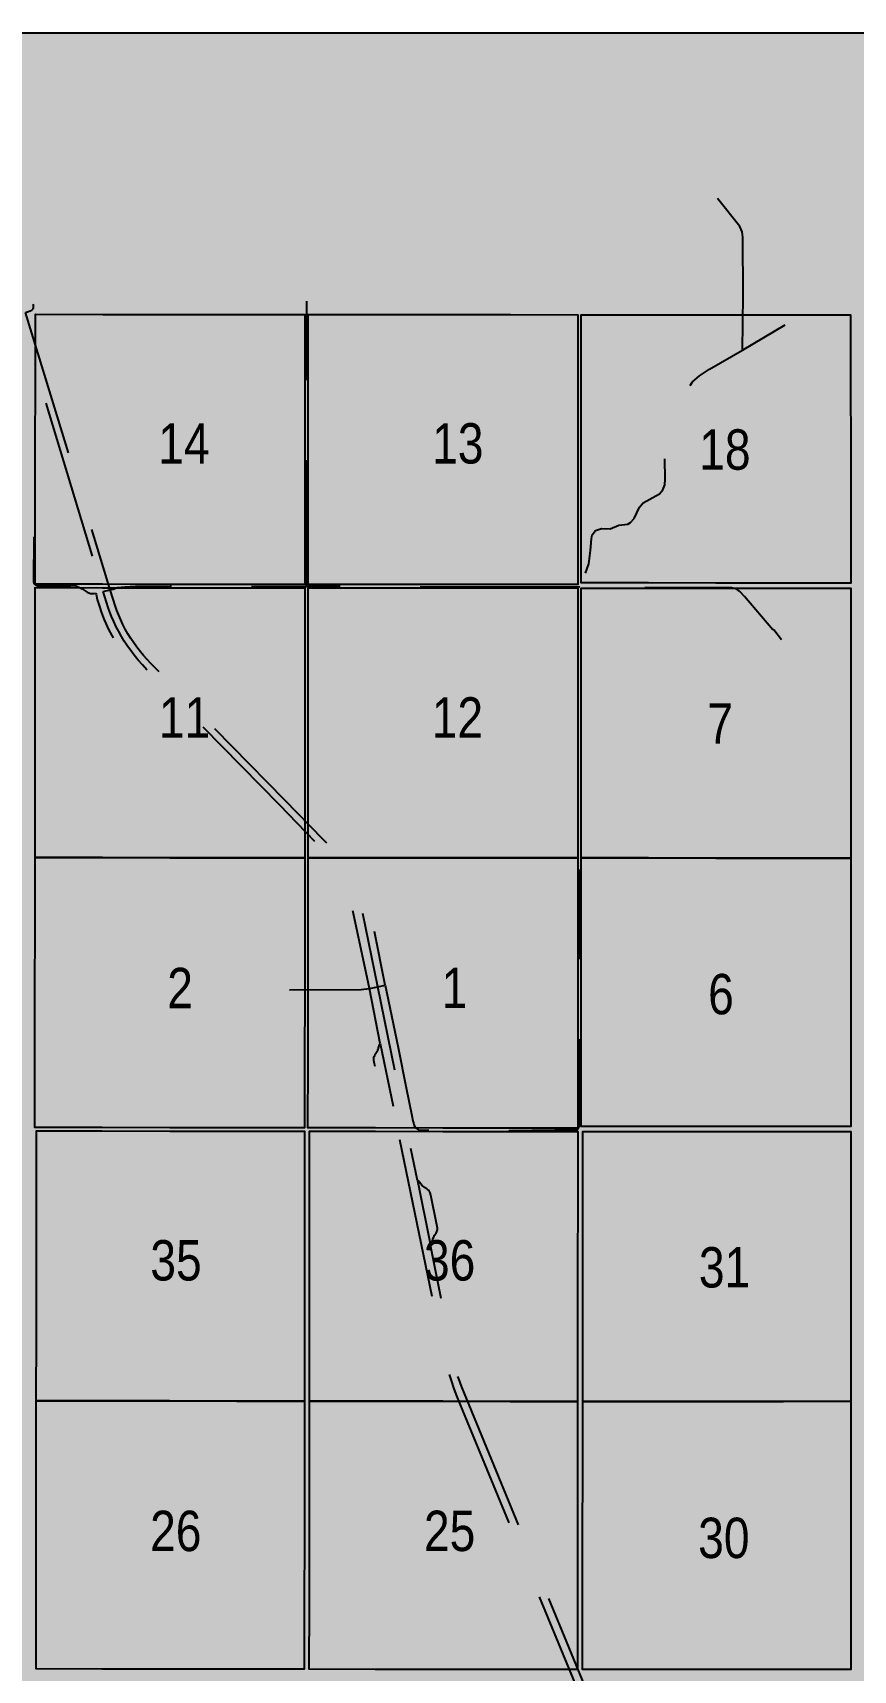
# Model space of a CAD drawing. Extents: x 403018 to 417191, y 6033193 to 6042673.
# Drawn here: x 414575.9 to 414738.8, y 6037482.5 to 6037807.5 of the extents above; entities that cross this region are included whole.
import ezdxf

# ---------------------------------------------------------------- set-up
doc = ezdxf.new("R2010")
doc.units = 0
doc.header["$LTSCALE"] = 5
doc.linetypes.add('DASHED2', pattern=[9.525, 6.35, -3.175])
for name, color, linetype in [('Quarters', 8, 'Continuous'), ('RoadSeg', 57, 'DASHED2'), ('ROUTE-MAP-HWY', 2, 'Continuous')]:
    doc.layers.add(name, color=color, linetype=linetype)
doc.layers.add('ROUTE-MAP-BACKGROUND-H', color=7, linetype='Continuous', true_color=0xf0ebff)
doc.styles.add('120', font='ARIALN.TTF', dxfattribs={"height": 13})

msp = doc.modelspace()

# ---------------------------------------------------------------- hatches: boundary and pattern name
at = {"layer": 'ROUTE-MAP-BACKGROUND-H'}
h = msp.add_hatch(color=256, dxfattribs=at)
h.dxf.hatch_style = 1
h.paths.add_polyline_path([(412923.423, 6037807.465), (416092.9, 6037807.465), (416092.9, 6035965.758), (412923.423, 6035965.758)])

# ---------------------------------------------------------------- linework, layer by layer
at = {"layer": 'Quarters'}
for points in [[(414629.887, 6037711.376), (414629.883, 6037697.985), (414616.503, 6037697.995), (414603.122, 6037698.006), (414589.74, 6037698.012), (414576.359, 6037698.019), (414576.366, 6037711.411), (414576.373, 6037724.804), (414576.38, 6037738.196), (414576.387, 6037751.589), (414589.768, 6037751.578), (414603.149, 6037751.566), (414616.524, 6037751.56), (414629.899, 6037751.553), (414629.895, 6037738.16), (414629.89, 6037724.767), (414629.887, 6037711.376)], [(414684.105, 6037698.282), (414684.105, 6037697.948), (414670.717, 6037697.957), (414657.329, 6037697.966), (414643.941, 6037697.975), (414630.553, 6037697.984), (414630.556, 6037711.375), (414630.56, 6037724.766), (414630.564, 6037738.16), (414630.569, 6037751.553), (414643.954, 6037751.543), (414657.339, 6037751.534), (414670.725, 6037751.524), (414684.11, 6037751.515), (414684.109, 6037738.123), (414684.108, 6037724.731), (414684.107, 6037711.339), (414684.105, 6037698.282)], [(414738.31, 6037711.301), (414738.312, 6037698.245), (414724.928, 6037698.255), (414711.544, 6037698.264), (414698.159, 6037698.273), (414684.775, 6037698.282), (414684.776, 6037711.339), (414684.778, 6037724.731), (414684.779, 6037738.123), (414684.78, 6037751.514), (414698.161, 6037751.504), (414711.542, 6037751.494), (414724.922, 6037751.484), (414738.303, 6037751.474), (414738.305, 6037738.084), (414738.308, 6037724.693), (414738.31, 6037711.301)], [(414629.88, 6037657.127), (414629.875, 6037643.733), (414616.486, 6037643.747), (414603.097, 6037643.761), (414589.709, 6037643.773), (414576.321, 6037643.786), (414576.33, 6037657.176), (414576.339, 6037670.567), (414576.349, 6037683.958), (414576.358, 6037697.349), (414589.74, 6037697.343), (414603.122, 6037697.337), (414616.502, 6037697.326), (414629.883, 6037697.315), (414629.884, 6037683.918), (414629.885, 6037670.52), (414629.88, 6037657.127)], [(414684.101, 6037657.103), (414684.1, 6037643.711), (414670.71, 6037643.718), (414657.32, 6037643.725), (414643.932, 6037643.729), (414630.544, 6037643.733), (414630.549, 6037657.126), (414630.554, 6037670.52), (414630.553, 6037683.917), (414630.553, 6037697.315), (414643.941, 6037697.305), (414657.329, 6037697.296), (414670.717, 6037697.287), (414684.105, 6037697.278), (414684.104, 6037683.886), (414684.103, 6037670.495), (414684.101, 6037657.103)], [(414738.319, 6037657.068), (414738.322, 6037643.677), (414724.934, 6037643.686), (414711.545, 6037643.694), (414698.157, 6037643.702), (414695.467, 6037643.703), (414684.769, 6037643.711), (414684.771, 6037657.102), (414684.772, 6037670.494), (414684.774, 6037683.886), (414684.775, 6037697.278), (414698.159, 6037697.268), (414711.544, 6037697.259), (414724.928, 6037697.25), (414738.312, 6037697.241), (414738.315, 6037683.85), (414738.317, 6037670.459), (414738.319, 6037657.068)], [(414629.863, 6037603.542), (414629.856, 6037590.148), (414616.464, 6037590.166), (414603.072, 6037590.185), (414589.68, 6037590.203), (414576.623, 6037590.22), (414576.288, 6037590.221), (414576.296, 6037603.612), (414576.305, 6037617.003), (414576.313, 6037630.394), (414576.321, 6037643.786), (414589.709, 6037643.773), (414603.097, 6037643.761), (414616.486, 6037643.747), (414629.875, 6037643.733), (414629.872, 6037630.334), (414629.869, 6037616.936), (414629.863, 6037603.542)], [(414684.094, 6037590.41), (414684.094, 6037590.075), (414670.702, 6037590.093), (414657.31, 6037590.111), (414643.918, 6037590.13), (414630.861, 6037590.147), (414630.526, 6037590.148), (414630.532, 6037603.542), (414630.538, 6037616.935), (414630.541, 6037630.334), (414630.544, 6037643.733), (414643.932, 6037643.729), (414657.32, 6037643.725), (414670.71, 6037643.718), (414684.1, 6037643.711), (414684.098, 6037630.317), (414684.097, 6037616.924), (414684.095, 6037603.5), (414684.094, 6037590.41)], [(414685.099, 6037590.411), (414684.764, 6037590.411), (414684.765, 6037603.499), (414684.766, 6037616.923), (414684.768, 6037630.317), (414684.769, 6037643.711), (414695.467, 6037643.703), (414698.157, 6037643.702), (414711.545, 6037643.694), (414724.934, 6037643.686), (414738.322, 6037643.677), (414738.324, 6037630.286), (414738.326, 6037616.895), (414738.329, 6037603.504), (414738.331, 6037590.448), (414724.939, 6037590.439), (414711.547, 6037590.429), (414698.155, 6037590.42), (414685.099, 6037590.411)], [(414629.829, 6037549.306), (414629.821, 6037535.917), (414616.424, 6037535.935), (414603.027, 6037535.953), (414589.629, 6037535.971), (414576.567, 6037535.989), (414576.581, 6037549.378), (414576.594, 6037562.767), (414576.608, 6037576.159), (414576.622, 6037589.551), (414589.68, 6037589.533), (414603.072, 6037589.515), (414616.464, 6037589.497), (414629.856, 6037589.479), (414629.847, 6037576.087), (414629.837, 6037562.695), (414629.829, 6037549.306)], [(414684.082, 6037549.237), (414684.079, 6037535.85), (414670.681, 6037535.866), (414657.284, 6037535.883), (414643.887, 6037535.9), (414630.825, 6037535.916), (414630.833, 6037549.305), (414630.842, 6037562.694), (414630.851, 6037576.086), (414630.86, 6037589.478), (414643.917, 6037589.46), (414657.31, 6037589.442), (414670.702, 6037589.424), (414684.094, 6037589.406), (414684.09, 6037576.015), (414684.085, 6037562.625), (414684.082, 6037549.237)], [(414698.145, 6037535.859), (414685.083, 6037535.85), (414685.086, 6037549.238), (414685.09, 6037562.626), (414685.094, 6037576.016), (414685.098, 6037589.407), (414698.155, 6037589.416), (414711.547, 6037589.425), (414724.939, 6037589.434), (414738.331, 6037589.444), (414738.332, 6037576.053), (414738.332, 6037562.662), (414738.334, 6037549.275), (414738.335, 6037535.887), (414724.938, 6037535.877), (414711.542, 6037535.868), (414698.145, 6037535.859)], [(414629.796, 6037495.75), (414629.788, 6037482.696), (414616.386, 6037482.714), (414602.984, 6037482.732), (414589.581, 6037482.75), (414576.514, 6037482.767), (414576.527, 6037495.821), (414576.541, 6037509.211), (414576.554, 6037522.6), (414576.567, 6037535.989), (414589.629, 6037535.971), (414603.027, 6037535.953), (414616.424, 6037535.935), (414629.821, 6037535.917), (414629.812, 6037522.528), (414629.804, 6037509.139), (414629.796, 6037495.75)], [(414684.071, 6037495.684), (414684.071, 6037482.63), (414670.666, 6037482.647), (414657.261, 6037482.664), (414643.859, 6037482.68), (414630.792, 6037482.695), (414630.8, 6037495.749), (414630.808, 6037509.138), (414630.817, 6037522.527), (414630.825, 6037535.916), (414643.887, 6037535.9), (414657.284, 6037535.883), (414670.681, 6037535.866), (414684.079, 6037535.85), (414684.075, 6037522.462), (414684.072, 6037509.074), (414684.071, 6037495.684)], [(414698.139, 6037482.641), (414685.075, 6037482.631), (414685.076, 6037495.685), (414685.076, 6037509.075), (414685.08, 6037522.463), (414685.083, 6037535.85), (414698.145, 6037535.859), (414711.542, 6037535.868), (414724.938, 6037535.877), (414738.335, 6037535.887), (414738.337, 6037522.499), (414738.338, 6037509.111), (414738.34, 6037495.723), (414738.341, 6037482.67), (414724.94, 6037482.661), (414711.538, 6037482.652), (414698.139, 6037482.641)]]:
    msp.add_lwpolyline(points, close=True, dxfattribs=at)
at = {"layer": 'RoadSeg'}
for p, q in [((414644.853, 6037606.894), (414647.42, 6037594.446)), ((414652.252, 6037579.689), (414654.822, 6037567.194))]:
    msp.add_line(p, q, dxfattribs=at)
at = {"layer": 'RoadSeg', "flags": 128}
for points in [[(414716.812, 6037744.469), (414716.946, 6037755.292), (414716.912, 6037766.913), (414716.779, 6037767.946), (414716.313, 6037769.011), (414710.852, 6037775.838)], [(414708.565, 6037423.314), (414686.424, 6037477.164), (414661.63, 6037537.403), (414661.022, 6037538.874), (414660.455, 6037540.339), (414660, 6037541.729), (414659.639, 6037543.06), (414659.34, 6037544.386), (414659.047, 6037545.802), (414654.822, 6037567.194), (414655.025, 6037567.369), (414655.224, 6037567.739), (414655.32, 6037568.136), (414655.489, 6037568.487), (414655.646, 6037568.838), (414655.956, 6037569.264), (414656.092, 6037569.555), (414656.181, 6037569.784), (414656.222, 6037569.989), (414656.227, 6037570.239), (414656.194, 6037570.561), (414656.137, 6037570.882), (414654.894, 6037576.794), (414654.873, 6037576.925), (414654.839, 6037577.067), (414654.779, 6037577.281), (414654.696, 6037577.469), (414654.59, 6037577.61), (414654.46, 6037577.767), (414654.283, 6037577.918), (414654.118, 6037578.05), (414653.681, 6037578.312), (414653.534, 6037578.422), (414653.369, 6037578.548), (414653.232, 6037578.661), (414653.111, 6037578.804), (414652.975, 6037578.967), (414652.869, 6037579.137), (414652.75, 6037579.325), (414652.651, 6037579.429), (414652.523, 6037579.539), (414652.252, 6037579.689), (414650.229, 6037589.66), (414644.426, 6037618.154), (414641.304, 6037633.385), (414640.999, 6037634.596), (414640.692, 6037635.644), (414640.324, 6037636.729), (414639.93, 6037637.775), (414639.437, 6037638.921), (414638.929, 6037639.981), (414638.351, 6037641.056), (414637.776, 6037642.032), (414637.123, 6037643.04), (414636.504, 6037643.926), (414635.906, 6037644.715), (414635.206, 6037645.561), (414634.454, 6037646.403), (414633.537, 6037647.362), (414625.919, 6037655.152), (414599.345, 6037682.31), (414598.593, 6037683.097), (414597.884, 6037683.876), (414597.239, 6037684.64), (414596.525, 6037685.548), (414595.925, 6037686.366), (414595.318, 6037687.261), (414594.755, 6037688.161), (414594.236, 6037689.079), (414593.754, 6037690.023), (414593.328, 6037690.938), (414592.943, 6037691.857), (414592.571, 6037692.829), (414592.297, 6037693.612), (414591.263, 6037696.913), (414574.413, 6037751.949), (414575.038, 6037752.172), (414575.684, 6037752.445), (414575.914, 6037752.692), (414575.996, 6037752.891), (414576.03, 6037753.133), (414576.007, 6037753.406), (414575.807, 6037754.277)], [(414684.545, 6037697.449), (414630.232, 6037697.583), (414630.299, 6037754.226)], [(414724.571, 6037687.026), (414723.073, 6037688.958), (414722.873, 6037688.991), (414717.212, 6037695.618), (414716.313, 6037696.617), (414715.58, 6037697.083), (414714.681, 6037697.283), (414695.167, 6037697.416), (414693.036, 6037697.349), (414685.311, 6037697.516), (414684.545, 6037697.449), (414685.51, 6037699.914), (414686.295, 6037702.102), (414686.656, 6037704.69), (414686.805, 6037707.022), (414686.976, 6037707.806), (414687.642, 6037708.671), (414688.807, 6037709.071), (414690.539, 6037709.005), (414692.237, 6037709.737), (414694.035, 6037709.97), (414694.601, 6037710.303), (414695.301, 6037711.069), (414696.366, 6037713.334), (414697.065, 6037714.199), (414700.329, 6037715.964), (414701.028, 6037716.73), (414701.395, 6037717.729), (414701.494, 6037718.861), (414701.261, 6037726.587), (414701.727, 6037729.218), (414702.96, 6037731.882), (414706.922, 6037738.175), (414708.254, 6037739.374), (414710.286, 6037740.673), (414716.812, 6037744.469), (414725.27, 6037749.497)], [(414578.436, 6037733.955), (414589.835, 6037696.553), (414589.03, 6037696.426), (414588.396, 6037696.275)], [(414576.079, 6037707.455), (414575.999, 6037698.575), (414576.093, 6037698.086), (414576.643, 6037697.69), (414583.455, 6037697.716), (414584.316, 6037697.749), (414584.746, 6037697.58), (414585.646, 6037697.14), (414586.683, 6037696.465), (414587.329, 6037696.16), (414588.053, 6037696.193), (414588.396, 6037696.275), (414588.441, 6037696.069), (414588.672, 6037695.022), (414589.089, 6037693.619), (414589.53, 6037692.334), (414590.076, 6037690.931), (414590.965, 6037688.943), (414592.073, 6037686.946), (414593.716, 6037684.416), (414595.302, 6037682.369), (414596.582, 6037680.902), (414598.922, 6037678.515)], [(414613.15, 6037306.308), (414613.516, 6037308.372), (414614.315, 6037321.992), (414614.382, 6037325.788), (414614.082, 6037326.388), (414613.283, 6037326.987), (414610.286, 6037328.286), (414608.254, 6037329.351), (414607.855, 6037329.551), (414605.99, 6037330.583), (414604.758, 6037331.949), (414604.325, 6037333.114), (414602.96, 6037339.142), (414602.793, 6037341.273), (414603.026, 6037342.039), (414604.958, 6037345.535), (414605.657, 6037347.533), (414605.724, 6037349.065), (414605.524, 6037350.064), (414605.157, 6037351.03), (414604.025, 6037352.728), (414601.395, 6037355.059), (414594.601, 6037359.888), (414593.736, 6037360.22), (414592.837, 6037360.32), (414589.673, 6037360.187), (414585.943, 6037360.32), (414585.011, 6037360.52), (414583.812, 6037361.12), (414577.585, 6037365.315), (414575.154, 6037367.28), (414572.157, 6037370.044), (414571.192, 6037371.276), (414567.628, 6037378.602), (414564.731, 6037383.73), (414563.632, 6037384.696), (414560.402, 6037386.694), (414559.037, 6037387.093), (414558.071, 6037387.16), (414557.572, 6037387.593), (414557.472, 6037388.392), (414557.638, 6037397.816), (414557.039, 6037400.514), (414555.74, 6037404.143), (414555.241, 6037404.676), (414554.175, 6037405.042), (414552.244, 6037405.042), (414549.18, 6037404.776), (414547.948, 6037404.843), (414545.684, 6037405.741), (414542.52, 6037407.473), (414542.154, 6037407.972), (414544.285, 6037408.106), (414547.182, 6037409.072), (414553.443, 6037412.734), (414556.273, 6037413.9), (414558.171, 6037414.666), (414560.369, 6037415.665), (414561.668, 6037416.064), (414564.265, 6037416.397), (414565.764, 6037416.431), (414567.862, 6037416.298), (414576.653, 6037414.732), (414580.616, 6037414.3), (414604.691, 6037414.866), (414609.62, 6037414.832), (414613.083, 6037414.433), (414652.144, 6037408.306), (414678.318, 6037405.342), (414692.836, 6037403.51), (414694.601, 6037403.843), (414696.266, 6037404.609), (414702.427, 6037408.206), (414704.358, 6037408.805), (414709.12, 6037409.804), (414709.586, 6037410.137), (414709.753, 6037411.003), (414705.657, 6037421.226), (414705.624, 6037421.759), (414705.923, 6037422.158), (414707.116, 6037422.68), (414684.954, 6037476.56), (414661.287, 6037534.077), (414660.709, 6037535.486), (414660.109, 6037536.973), (414659.579, 6037538.361), (414659, 6037540.041), (414658.575, 6037541.404), (414658.134, 6037542.933), (414657.751, 6037544.443), (414657.406, 6037545.981), (414657.044, 6037547.752), (414647.42, 6037594.446), (414647.108, 6037594.605), (414646.991, 6037594.747), (414646.924, 6037594.868), (414646.791, 6037595.058), (414646.673, 6037595.24), (414646.564, 6037595.346), (414646.429, 6037595.451), (414646.152, 6037595.648), (414645.897, 6037595.819), (414645.559, 6037596.068), (414645.322, 6037596.272), (414645.185, 6037596.42), (414645.074, 6037596.616), (414645.003, 6037596.772), (414644.959, 6037596.923), (414644.862, 6037597.33), (414644.753, 6037597.922), (414643.74, 6037602.857), (414643.67, 6037603.199), (414643.622, 6037603.502), (414643.603, 6037603.713), (414643.617, 6037603.905), (414643.632, 6037604.084), (414643.692, 6037604.31), (414643.784, 6037604.537), (414643.891, 6037604.752), (414644.137, 6037605.156), (414644.263, 6037605.357), (414644.396, 6037605.593), (414644.464, 6037605.753), (414644.513, 6037605.873), (414644.542, 6037606.006), (414644.59, 6037606.206), (414644.655, 6037606.446), (414644.71, 6037606.606), (414644.853, 6037606.894), (414642.731, 6037617.782), (414639.531, 6037632.935), (414639.294, 6037633.839), (414639.121, 6037634.505), (414638.948, 6037635.09), (414638.758, 6037635.752), (414638.498, 6037636.416), (414638.25, 6037637.038), (414637.998, 6037637.658), (414637.723, 6037638.253), (414637.466, 6037638.797), (414637.228, 6037639.289), (414636.99, 6037639.782), (414636.77, 6037640.257), (414636.481, 6037640.748), (414636.229, 6037641.15), (414636.011, 6037641.527), (414635.808, 6037641.883), (414635.562, 6037642.232), (414635.33, 6037642.557), (414635.077, 6037642.925), (414634.832, 6037643.287), (414634.559, 6037643.687), (414634.28, 6037644.093), (414634.003, 6037644.454), (414633.706, 6037644.809), (414633.417, 6037645.132), (414633.087, 6037645.529), (414632.823, 6037645.866), (414632.559, 6037646.196), (414632.289, 6037646.493), (414624.935, 6037654.154), (414598.507, 6037681.064), (414597.636, 6037682.02), (414596.825, 6037682.939), (414596.032, 6037683.936), (414595.355, 6037684.856), (414594.705, 6037685.762), (414594.05, 6037686.724), (414593.494, 6037687.65), (414592.936, 6037688.635), (414592.454, 6037689.598), (414591.997, 6037690.628), (414591.517, 6037691.615), (414591.158, 6037692.507), (414590.838, 6037693.439), (414589.835, 6037696.553), (414591.263, 6037696.913), (414591.804, 6037697.05), (414592.676, 6037697.411), (414594.168, 6037697.516), (414596.266, 6037697.649), (414630.232, 6037697.583)], [(414645.856, 6037618.496), (414648.411, 6037606.094), (414650.031, 6037598.078), (414651.141, 6037592.586), (414651.335, 6037591.523), (414651.452, 6037591.116), (414651.574, 6037590.717), (414651.717, 6037590.434), (414652.037, 6037590.093), (414652.459, 6037589.766), (414652.769, 6037589.678), (414666.929, 6037589.591), (414684.145, 6037589.791), (414684.378, 6037590.357), (414684.378, 6037641.439)], [(414626.868, 6037617.536), (414641.063, 6037617.596), (414642.731, 6037617.782), (414644.426, 6037618.154), (414645.856, 6037618.496), (414643.704, 6037629.122)]]:
    msp.add_lwpolyline(points, dxfattribs=at)
at = {"layer": 'ROUTE-MAP-BACKGROUND-H'}
msp.add_lwpolyline([(412923.423, 6037807.465), (416092.9, 6037807.465), (416092.9, 6035965.758), (412923.423, 6035965.758)], close=True, dxfattribs=at)
at = {"layer": 'ROUTE-MAP-HWY', "const_width": 2}
for points in [[(414647.162, 6037589.455), (414641.826, 6037615.619), (414638.48, 6037632.016, 0.1273264), (414632.751, 6037643.732), (414624.206, 6037652.549), (414599.817, 6037677.491), (414596.78, 6037680.595, -0.1330758), (414588.404, 6037695.702), (414571.403, 6037751.073)], [(414651.307, 6037589.45), (414645.804, 6037616.431), (414642.458, 6037632.828, 0.1284215), (414635.751, 6037646.471), (414627.115, 6037655.381), (414602.719, 6037680.329), (414599.688, 6037683.429, -0.1339872), (414592.319, 6037696.781), (414575.491, 6037751.59)]]:
    msp.add_lwpolyline(points, format="xyb", dxfattribs=at)
msp.add_lwpolyline([(414684.068, 6037475.108), (414681.384, 6037481.629), (414680.971, 6037482.633), (414680.474, 6037483.844), (414680.095, 6037484.769), (414679.054, 6037487.307), (414672.112, 6037504.191), (414670.092, 6037509.09), (414667.366, 6037515.727), (414665.171, 6037521.073), (414661.032, 6037531.129), (414659.076, 6037535.881), (414658.228, 6037537.958), (414658.149, 6037538.15), (414658.044, 6037538.413), (414657.94, 6037538.677), (414657.839, 6037538.942), (414657.74, 6037539.208), (414657.644, 6037539.474), (414657.55, 6037539.742), (414657.458, 6037540.01), (414657.369, 6037540.279), (414657.287, 6037540.534), (414657.252, 6037540.645), (414657.172, 6037540.91), (414657.093, 6037541.177), (414657.017, 6037541.443), (414656.944, 6037541.711), (414656.873, 6037541.979), (414656.804, 6037542.248), (414656.737, 6037542.517), (414656.673, 6037542.787), (414656.611, 6037543.058), (414656.552, 6037543.329), (414656.494, 6037543.6), (414656.461, 6037543.764), (414654.562, 6037553.077), (414652.603, 6037562.666), (414652.057, 6037565.357), (414651.998, 6037565.646), (414651.834, 6037566.455), (414650.922, 6037570.963), (414649.291, 6037579.003), (414648.866, 6037581.09), (414647.466, 6037587.965), (414647.399, 6037588.291), (414647.162, 6037589.455), (414651.305, 6037589.45), (414652.8, 6037582.1), (414653.272, 6037579.784), (414654.898, 6037571.772), (414655.811, 6037567.273), (414656.086, 6037565.917), (414656.745, 6037562.66), (414657.296, 6037559.953), (414657.532, 6037558.797), (414658.537, 6037553.889), (414660.435, 6037544.578), (414660.44, 6037544.55), (414660.448, 6037544.51), (414660.499, 6037544.27), (414660.551, 6037544.031), (414660.606, 6037543.793), (414660.662, 6037543.555), (414660.721, 6037543.317), (414660.782, 6037543.08), (414660.845, 6037542.843), (414660.91, 6037542.607), (414660.977, 6037542.372), (414661.046, 6037542.137), (414661.117, 6037541.903), (414661.19, 6037541.669), (414661.265, 6037541.436), (414661.342, 6037541.204), (414661.421, 6037540.973), (414661.503, 6037540.742), (414661.586, 6037540.512), (414661.671, 6037540.282), (414661.758, 6037540.053), (414661.848, 6037539.826), (414661.939, 6037539.598), (414661.965, 6037539.533), (414661.976, 6037539.508), (414663.466, 6037535.875), (414668.919, 6037522.622), (414674.482, 6037509.085), (414675.863, 6037505.737), (414682.804, 6037488.849), (414684.071, 6037485.771), (414685.075, 6037483.332), (414685.36, 6037482.631), (414685.772, 6037481.627), (414687.322, 6037477.861)], dxfattribs=at)

# ---------------------------------------------------------------- texts
at = {"layer": 'RoadSeg', "style": '120'}
for s, height, p in [('14', 8.0041, (414600.773, 6037721.964)), ('13', 8.0041, (414655.182, 6037721.983)), ('18', 8.0041, (414708.229, 6037720.753)), ('11', 8.0041, (414600.925, 6037667.6)), ('12', 8.0041, (414655.105, 6037667.585)), ('7', 8.004, (414709.853, 6037666.37)), ('2', 8.004, (414602.581, 6037613.892)), ('1', 8.004, (414657.085, 6037613.908)), ('6', 8.004, (414709.999, 6037612.688)), ('35', 8.0041, (414599.218, 6037559.861)), ('36', 8.0041, (414653.559, 6037559.852)), ('31', 8.0041, (414708.162, 6037558.468)), ('26', 8.0041, (414599.173, 6037506.16)), ('25', 8.0041, (414653.559, 6037506.168)), ('30', 8.0041, (414708.021, 6037504.776))]:
    msp.add_text(s, height=height, dxfattribs=at).set_placement(p)
msp.add_text('65-21-5', height=39.983, rotation=359.95761, dxfattribs=at).set_placement((414420.944, 6037601.247))

doc.saveas('drawing.dxf')
